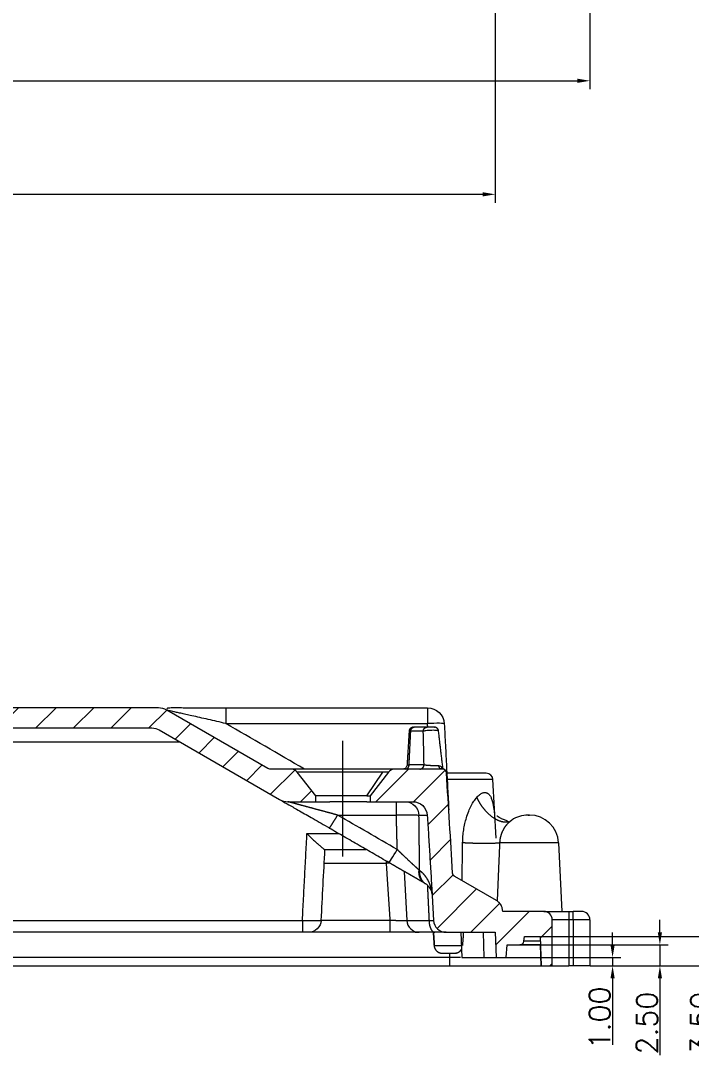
# Model space of a CAD drawing. Header units: millimetres. Extents: x 958 to 3026, y 447 to 1692.
# Drawn here: x 1485.4 to 1565.5, y 1121.4 to 1244.9 of the extents above; entities that cross this region are included whole.
import ezdxf
from ezdxf.lldxf.tags import DXFTag

# ---------------------------------------------------------------- set-up
doc = ezdxf.new("R2010")
doc.units = ezdxf.units.MM
for name, color, linetype, true_color in [('1', 7, 'Continuous', 0xffffff), ('2', 7, 'Continuous', 0xffffff), ('Top', 7, 'Continuous', 0xffffff)]:
    doc.layers.add(name, color=color, linetype=linetype, true_color=true_color)
doc.layers.add('尺寸线层2', color=3, linetype='Continuous')
doc.styles.get("Standard").update_dxf_attribs({"font": 'txt', "bigfont": 'gbcbig.shx'})
doc.styles.add('标准', font='txt.shx')
tags = doc.linetypes.add('PHANTOM', pattern=[50.5, 18, -6.5, 6.5, -6.5, 6.5, -6.5]).pattern_tags.tags
tags[14:15] = [DXFTag(74, 4), DXFTag(75, 0), DXFTag(340, '0'), DXFTag(46, 0.0), DXFTag(50, 0.0), DXFTag(44, 0.0), DXFTag(45, 0.0)]
tags[12:13] = [DXFTag(74, 4), DXFTag(75, 0), DXFTag(340, '0'), DXFTag(46, 0.0), DXFTag(50, 0.0), DXFTag(44, 0.0), DXFTag(45, 0.0)]
tags[10:11] = [DXFTag(74, 4), DXFTag(75, 0), DXFTag(340, '0'), DXFTag(46, 0.0), DXFTag(50, 0.0), DXFTag(44, 0.0), DXFTag(45, 0.0)]
tags[8:9] = [DXFTag(74, 4), DXFTag(75, 0), DXFTag(340, '0'), DXFTag(46, 0.0), DXFTag(50, 0.0), DXFTag(44, 0.0), DXFTag(45, 0.0)]
tags[6:7] = [DXFTag(74, 4), DXFTag(75, 0), DXFTag(340, '0'), DXFTag(46, 0.0), DXFTag(50, 0.0), DXFTag(44, 0.0), DXFTag(45, 0.0)]
tags[4:5] = [DXFTag(74, 4), DXFTag(75, 0), DXFTag(340, '0'), DXFTag(46, 0.0), DXFTag(50, 0.0), DXFTag(44, 0.0), DXFTag(45, 0.0)]
doc.dimstyles.new('小粟 Standard', dxfattribs={"dimtxt": 2.5, "dimasz": 1.5, "dimexe": 1, "dimexo": 0.05, "dimgap": 0.3, "dimtad": 1, "dimzin": 0, "dimdsep": 46, "dimtxsty": 'Standard', "dimcen": 0.09, "dimadec": 1, "dimazin": 0, "dimtfac": 1, "dimtmove": 0, "dimatfit": 3, "dimfxl": 1, "dimtolj": 1, "dimtzin": 0, "dimlwd": 13, "dimlwe": 13, "dimarcsym": 0})

# ---------------------------------------------------------------- blocks, each defined once
blk = doc.blocks.new('*D71')
at = {"layer": 'Defpoints', "color": 0}
for p in [(1386.93, 1304.14), (1553.43, 1295.67), (1553.43, 1237.75)]:
    blk.add_point(p, dxfattribs=at)
at = {"layer": '尺寸线层2', "color": 0, "lineweight": 13}
for p, q in [((1386.93, 1304.09), (1386.93, 1236.75)), ((1553.43, 1295.62), (1553.43, 1236.75)), ((1388.43, 1237.75), (1551.93, 1237.75))]:
    blk.add_line(p, q, dxfattribs=at)
at = {"layer": '尺寸线层2', "color": 0}
for points in [[(1388.43, 1238), (1388.43, 1237.5), (1386.93, 1237.75)], [(1551.93, 1238), (1551.93, 1237.5), (1553.43, 1237.75)]]:
    blk.add_solid(points, dxfattribs=at)
at = {"layer": '尺寸线层2', "color": 0, "insert": (1470.18, 1239.3), "char_height": 2.5, "attachment_point": 5, "style": '标准'}
blk.add_mtext('\\A1;166.50', dxfattribs=at)
blk = doc.blocks.new('*D72')
at = {"layer": 'Defpoints', "color": 0}
for p in [(1543.43, 1133.07), (1553.43, 1132.07), (1556.14, 1132.07)]:
    blk.add_point(p, dxfattribs=at)
at = {"layer": '尺寸线层2', "color": 0, "lineweight": 13}
for p, q in [((1556.14, 1134.57), (1556.14, 1136.07)), ((1543.48, 1133.07), (1557.14, 1133.07)), ((1556.14, 1133.07), (1556.14, 1132.07)), ((1553.48, 1132.07), (1557.14, 1132.07)), ((1556.14, 1130.57), (1556.14, 1122.64))]:
    blk.add_line(p, q, dxfattribs=at)
at = {"layer": '尺寸线层2', "color": 0}
for points in [[(1555.89, 1134.57), (1556.39, 1134.57), (1556.14, 1133.07)], [(1555.89, 1130.57), (1556.39, 1130.57), (1556.14, 1132.07)]]:
    blk.add_solid(points, dxfattribs=at)
at = {"layer": '尺寸线层2', "color": 0, "insert": (1554.59, 1125.85), "char_height": 2.5, "attachment_point": 5, "rotation": 90, "style": '标准'}
blk.add_mtext('\\A1;1.00', dxfattribs=at)
blk = doc.blocks.new('*D73')
at = {"layer": 'Defpoints', "color": 0}
for p in [(1545.05, 1134.57), (1553.43, 1132.07), (1561.79, 1132.07)]:
    blk.add_point(p, dxfattribs=at)
at = {"layer": '尺寸线层2', "color": 0, "lineweight": 13}
for p, q in [((1561.79, 1136.07), (1561.79, 1137.57)), ((1545.1, 1134.57), (1562.79, 1134.57)), ((1561.79, 1134.57), (1561.79, 1132.07)), ((1553.48, 1132.07), (1562.79, 1132.07)), ((1561.79, 1130.57), (1561.79, 1121.39))]:
    blk.add_line(p, q, dxfattribs=at)
at = {"layer": '尺寸线层2', "color": 0}
for points in [[(1561.54, 1136.07), (1562.04, 1136.07), (1561.79, 1134.57)], [(1561.54, 1130.57), (1562.04, 1130.57), (1561.79, 1132.07)]]:
    blk.add_solid(points, dxfattribs=at)
at = {"layer": '尺寸线层2', "color": 0, "insert": (1560.24, 1125.23), "char_height": 2.5, "attachment_point": 5, "rotation": 90, "style": '标准'}
blk.add_mtext('\\A1;2.50', dxfattribs=at)
blk = doc.blocks.new('*D74')
at = {"layer": 'Defpoints', "color": 0}
for p in [(1547.5, 1135.57), (1553.43, 1132.07), (1568.24, 1132.07)]:
    blk.add_point(p, dxfattribs=at)
at = {"layer": '尺寸线层2', "color": 0, "lineweight": 13}
for p, q in [((1568.24, 1137.07), (1568.24, 1138.57)), ((1547.55, 1135.57), (1569.24, 1135.57)), ((1568.24, 1135.57), (1568.24, 1132.07)), ((1553.48, 1132.07), (1569.24, 1132.07)), ((1568.24, 1130.57), (1568.24, 1121.39))]:
    blk.add_line(p, q, dxfattribs=at)
at = {"layer": '尺寸线层2', "color": 0}
for points in [[(1567.99, 1137.07), (1568.49, 1137.07), (1568.24, 1135.57)], [(1567.99, 1130.57), (1568.49, 1130.57), (1568.24, 1132.07)]]:
    blk.add_solid(points, dxfattribs=at)
at = {"layer": '尺寸线层2', "color": 0, "insert": (1566.69, 1125.23), "char_height": 2.5, "attachment_point": 5, "rotation": 90, "style": '标准'}
blk.add_mtext('\\A1;3.50', dxfattribs=at)
blk = doc.blocks.new('*D89')
at = {"layer": 'Defpoints', "color": 0}
for p in [(1542.12, 1289.12), (1377.35, 1286.29), (2714.27, 1257.88), (2553.92, 1243.63), (1542.12, 1224.19), (2714.27, 1211.35)]:
    blk.add_point(p, dxfattribs=at)
at = {"layer": '尺寸线层2', "color": 0, "lineweight": 13}
for p, q in [((1542.12, 1289.07), (1542.12, 1223.19)), ((1377.35, 1286.24), (1377.35, 1223.19)), ((2714.27, 1257.83), (2714.27, 1210.35)), ((2553.92, 1243.58), (2553.92, 1210.35)), ((1378.85, 1224.19), (1540.62, 1224.19)), ((2555.42, 1211.35), (2712.77, 1211.35))]:
    blk.add_line(p, q, dxfattribs=at)
at = {"layer": '尺寸线层2', "color": 0}
for points in [[(1378.85, 1224.44), (1378.85, 1223.94), (1377.35, 1224.19)], [(1540.62, 1224.44), (1540.62, 1223.94), (1542.12, 1224.19)], [(2555.42, 1211.6), (2555.42, 1211.1), (2553.92, 1211.35)], [(2712.77, 1211.6), (2712.77, 1211.1), (2714.27, 1211.35)]]:
    blk.add_solid(points, dxfattribs=at)
at = {"layer": '尺寸线层2', "color": 0, "insert": (1459.74, 1225.74), "char_height": 2.5, "attachment_point": 5}
blk.add_mtext('\\A1;164.8', dxfattribs=at)
at = {"layer": '尺寸线层2', "color": 0, "insert": (2634.1, 1212.9), "char_height": 2.5, "attachment_point": 5, "style": '标准'}
blk.add_mtext('\\A1;160.35%%P0.2', dxfattribs=at)

msp = doc.modelspace()

# ---------------------------------------------------------------- hatches: boundary and pattern name
at = {"layer": 'Top', "linetype": 'Continuous', "lineweight": 13}
h = msp.add_hatch(dxfattribs=at)
h.set_pattern_fill('ANSI31', color=4, style=0)
h.set_pattern_definition([(45, (993.3848, 765.3807), (-2.245064, 2.245064), [])])
edge = h.paths.add_edge_path()
edge.add_line((1535.801, 1155.571), (1530.164, 1155.571))
edge.add_arc((1530.164, 1154.571), 1, 90, 142.00127)
edge.add_line((1529.376, 1155.186), (1527.176, 1152.371))
edge.add_line((1527.176, 1152.371), (1527.176, 1151.671))
edge.add_line((1527.176, 1151.671), (1532.26, 1151.671))
edge.add_ellipse((1532.26, 1149.921), major_axis=(0, 1.75), ratio=1, start_angle=273.49999, end_angle=359.99974, ccw=False)
edge.add_spline(control_points=[(1534.007, 1150.027), (1534.573, 1140.775)], knot_values=[0, 0, 1, 1], degree=1, periodic=0)
edge.add_spline(control_points=[(1534.573, 1140.775), (1534.574, 1140.746), (1534.577, 1140.716), (1534.58, 1140.687), (1534.583, 1140.658), (1534.587, 1140.629)], knot_values=[0, 0, 0, 0, 0, 0, 1, 1, 1, 1, 1, 1], degree=5, periodic=0)
edge.add_ellipse((1532.853, 1140.393), major_axis=(0, 1.75), ratio=1, start_angle=273, end_angle=277.72168, ccw=False)
edge.add_line((1534.6, 1140.485), (1534.757, 1137.492))
edge.add_arc((1536.255, 1137.571), 1.5, 183, 270)
edge.add_line((1536.255, 1136.071), (1542.122, 1136.071))
edge.add_line((1542.122, 1136.071), (1542.226, 1133.071))
edge.add_line((1542.226, 1133.071), (1543.426, 1133.071))
edge.add_line((1543.426, 1133.071), (1543.558, 1134.571))
edge.add_line((1543.558, 1134.571), (1545.051, 1134.571))
edge.add_arc((1545.051, 1135.071), 0.5, 270, 352)
edge.add_line((1545.546, 1135.001), (1545.626, 1135.571))
edge.add_line((1545.626, 1135.571), (1547.504, 1135.571))
edge.add_line((1547.504, 1135.571), (1547.626, 1132.071))
edge.add_line((1547.626, 1132.071), (1548.926, 1132.071))
edge.add_line((1548.926, 1132.071), (1548.926, 1137.571))
edge.add_arc((1547.926, 1137.571), 1, 0, 90)
edge.add_line((1547.926, 1138.571), (1543.026, 1138.571))
edge.add_spline(control_points=[(1543.026, 1138.571), (1543.011, 1138.659), (1542.995, 1138.747), (1542.98, 1138.835)], knot_values=[0, 0, 0, 0, 1, 1, 1, 1], degree=3, periodic=0)
edge.add_spline(control_points=[(1542.98, 1138.835), (1542.958, 1138.959), (1542.92, 1139.082), (1542.798, 1139.349), (1542.701, 1139.492), (1542.488, 1139.715), (1542.374, 1139.804), (1542.253, 1139.874)], knot_values=[0, 0, 0, 0, 0.2888248, 0.2888248, 0.6763363, 0.6763363, 1, 1, 1, 1], degree=3, periodic=0)
edge.add_line((1542.253, 1139.874), (1537.279, 1142.745))
edge.add_spline(control_points=[(1537.279, 1142.745), (1537.194, 1142.795), (1537.121, 1142.865), (1537.067, 1142.952), (1537.036, 1143.049), (1537.03, 1143.148)], knot_values=[0, 0, 0, 0, 0, 0, 1, 1, 1, 1, 1, 1], degree=5, periodic=0)
edge.add_spline(control_points=[(1537.03, 1143.148), (1536.787, 1147.132), (1536.543, 1151.117), (1536.299, 1155.101)], knot_values=[0, 0, 0, 0, 1, 1, 1, 1], degree=3, periodic=0)
edge.add_arc((1535.8, 1155.071), 0.5, 3.5, 89.99948)
edge = h.paths.add_edge_path()
edge.add_arc((1517.356, 1153.671), 2, 240, 270)
edge.add_line((1517.356, 1151.671), (1520.676, 1151.671))
edge.add_line((1520.676, 1151.671), (1520.676, 1152.371))
edge.add_line((1520.676, 1152.371), (1518.477, 1155.186))
edge.add_arc((1517.689, 1154.571), 1, 37.99873, 90)
edge.add_line((1517.672, 1155.571), (1515.199, 1155.571))
edge.add_ellipse((1515.199, 1156.071), major_axis=(0, 0.5), ratio=1, start_angle=149.99987, end_angle=179.99989, ccw=False)
edge.add_line((1514.949, 1155.638), (1502.885, 1162.603))
edge.add_arc((1501.885, 1160.871), 2, 60, 90)
edge.add_line((1501.885, 1162.871), (1386.926, 1162.871))
edge.add_line((1386.926, 1162.871), (1386.926, 1160.371))
edge.add_line((1386.926, 1160.371), (1389.626, 1160.371))
edge.add_line((1389.626, 1160.371), (1389.889, 1157.871))
edge.add_line((1389.889, 1157.871), (1392.259, 1157.871))
edge.add_line((1392.259, 1157.871), (1392.309, 1159.797))
edge.add_ellipse((1393.309, 1159.771), major_axis=(0, 1), ratio=1, start_angle=360, end_angle=448.5, ccw=False)
edge.add_line((1393.309, 1160.771), (1394.161, 1160.771))
edge.add_ellipse((1394.161, 1159.771), major_axis=(0, 1), ratio=1, start_angle=271.5, end_angle=360, ccw=False)
edge.add_line((1395.16, 1159.797), (1395.211, 1157.871))
edge.add_line((1395.211, 1157.871), (1398.085, 1157.871))
edge.add_line((1398.085, 1157.871), (1398.13, 1158.806))
edge.add_ellipse((1399.878, 1158.721), major_axis=(0, 1.75), ratio=1, start_angle=360, end_angle=447.2, ccw=False)
edge.add_line((1399.878, 1160.471), (1501.109, 1160.471))
edge.add_ellipse((1501.109, 1158.721), major_axis=(0, 1.75), ratio=1, start_angle=330, end_angle=360, ccw=False)
edge.add_line((1501.984, 1160.236), (1516.356, 1151.939))

# ---------------------------------------------------------------- linework, layer by layer
at = {"layer": '1', "color": 7, "linetype": 'Continuous', "lineweight": 20}
for p, q in [((1501.885, 1162.871), (1386.926, 1162.871)), ((1514.949, 1155.638), (1502.885, 1162.603)), ((1399.878, 1160.471), (1501.109, 1160.471)), ((1501.984, 1160.236), (1516.356, 1151.939)), ((1517.672, 1155.571), (1515.199, 1155.571)), ((1520.676, 1152.371), (1518.477, 1155.186)), ((1529.376, 1155.186), (1527.176, 1152.371)), ((1535.801, 1155.571), (1530.164, 1155.571)), ((1517.356, 1151.671), (1520.676, 1151.671)), ((1520.676, 1151.671), (1520.676, 1152.371)), ((1527.176, 1152.371), (1527.176, 1151.671)), ((1527.176, 1151.671), (1532.26, 1151.671)), ((1542.253, 1139.874), (1537.279, 1142.745)), ((1534.6, 1140.485), (1534.757, 1137.492)), ((1547.926, 1138.571), (1543.026, 1138.571)), ((1548.926, 1132.071), (1548.926, 1137.571)), ((1536.255, 1136.071), (1542.122, 1136.071)), ((1542.122, 1136.071), (1542.226, 1133.071)), ((1545.546, 1135.001), (1545.626, 1135.571)), ((1545.626, 1135.571), (1547.504, 1135.571)), ((1547.504, 1135.571), (1547.626, 1132.071)), ((1543.426, 1133.071), (1543.558, 1134.571)), ((1543.558, 1134.571), (1545.051, 1134.571)), ((1542.226, 1133.071), (1543.426, 1133.071)), ((1547.626, 1132.071), (1548.926, 1132.071))]:
    msp.add_line(p, q, dxfattribs=at)
for centre, radius, start, end in [((1501.885, 1160.871), 2, 60, 90), ((1517.689, 1154.571), 1, 37.99873, 90), ((1530.164, 1154.571), 1, 90, 142.00127), ((1535.8, 1155.071), 0.5, 3.5, 89.99948), ((1517.356, 1153.671), 2, 240, 270), ((1547.926, 1137.571), 1, 0, 90), ((1536.255, 1137.571), 1.5, 183, 270), ((1545.051, 1135.071), 0.5, 270, 352)]:
    msp.add_arc(centre, radius, start, end, dxfattribs=at)
at = {"layer": '1', "color": 7, "linetype": 'Continuous', "lineweight": 20, "extrusion": (0, 0, -1)}
for centre, radius, start, end in [((-1501.109, 1158.721), 1.75, 90, 120), ((-1515.199, 1156.071), 0.5, 270.00011, 300.00013), ((-1532.26, 1149.921), 1.75, 90.00026, 176.50001), ((-1532.853, 1140.393), 1.75, 172.27832, 177)]:
    msp.add_arc(centre, radius, start, end, dxfattribs=at)
at = {"layer": '1', "color": 5, "linetype": 'PHANTOM', "lineweight": 13, "ltscale": 0.12}
msp.add_open_spline([(1523.926, 1145.121), (1523.926, 1153.92), (1523.926, 1158.92)], degree=1, knots=[0, 0, 0.6376726, 1, 1], dxfattribs=at)
at = {"layer": '1', "color": 7, "linetype": 'Continuous', "lineweight": 20}
for points, degree in [([(1537.03, 1143.148), (1536.787, 1147.132), (1536.543, 1151.117), (1536.299, 1155.101)], 3), ([(1534.007, 1150.027), (1534.573, 1140.775)], 1), ([(1537.279, 1142.745), (1537.194, 1142.795), (1537.121, 1142.865), (1537.067, 1142.952), (1537.036, 1143.049), (1537.03, 1143.148)], 5), ([(1534.573, 1140.775), (1534.574, 1140.746), (1534.577, 1140.716), (1534.58, 1140.687), (1534.583, 1140.658), (1534.587, 1140.629)], 5), ([(1543.026, 1138.571), (1543.011, 1138.659), (1542.995, 1138.747), (1542.98, 1138.835)], 3)]:
    msp.add_open_spline(points, degree=degree, dxfattribs=at)
msp.add_open_spline([(1542.98, 1138.835), (1542.958, 1138.959), (1542.92, 1139.082), (1542.798, 1139.349), (1542.701, 1139.492), (1542.488, 1139.715), (1542.374, 1139.804), (1542.253, 1139.874)], degree=3, knots=[0, 0, 0, 0, 0.2888248, 0.2888248, 0.6763363, 0.6763363, 1, 1, 1, 1], dxfattribs=at)
at = {"layer": '2', "color": 7, "linetype": 'Continuous', "lineweight": 20}
for p, q in [((1501.885, 1162.871), (1386.926, 1162.871)), ((1514.949, 1155.638), (1502.885, 1162.603)), ((1509.936, 1162.871), (1534.033, 1162.871)), ((1399.878, 1160.471), (1501.109, 1160.471)), ((1501.984, 1160.236), (1516.356, 1151.939)), ((1517.672, 1155.571), (1515.199, 1155.571)), ((1517.689, 1155.571), (1517.672, 1155.571)), ((1520.676, 1152.371), (1518.477, 1155.186)), ((1529.376, 1155.186), (1527.176, 1152.371)), ((1530.164, 1155.571), (1529.401, 1155.571)), ((1535.801, 1155.571), (1530.164, 1155.571)), ((1535.8, 1155.571), (1535.801, 1155.571)), ((1541.053, 1155.071), (1536.337, 1155.071)), ((1542.217, 1147.33), (1541.851, 1154.312)), ((1517.356, 1151.671), (1520.676, 1151.671)), ((1520.676, 1151.671), (1520.676, 1152.371)), ((1526.779, 1152.371), (1520.676, 1152.371)), ((1520.676, 1151.671), (1522.371, 1151.671)), ((1526.779, 1152.371), (1527.176, 1152.371)), ((1526.779, 1151.671), (1527.176, 1151.671)), ((1527.176, 1152.371), (1527.176, 1151.671)), ((1527.176, 1151.671), (1532.26, 1151.671)), ((1532.26, 1151.671), (1532.26, 1151.671)), ((1546.202, 1150.071), (1546.05, 1150.071)), ((1550.126, 1138.571), (1549.698, 1146.754)), ((1521.751, 1145.971), (1526.693, 1145.971)), ((1531.245, 1143.342), (1531.552, 1137.492)), ((1542.253, 1139.874), (1537.279, 1142.745)), ((1534.573, 1140.775), (1534.573, 1140.775)), ((1534.587, 1140.629), (1534.587, 1140.629)), ((1534.6, 1140.485), (1534.757, 1137.492)), ((1542.253, 1139.874), (1542.253, 1139.874)), ((1542.98, 1138.835), (1542.98, 1138.835)), ((1547.926, 1138.571), (1543.026, 1138.571)), ((1547.926, 1138.571), (1550.926, 1138.571)), ((1550.926, 1138.571), (1551.426, 1138.571)), ((1552.426, 1138.571), (1551.426, 1138.571)), ((1548.926, 1132.071), (1548.926, 1137.571)), ((1553.426, 1137.571), (1553.426, 1132.071)), ((1519.086, 1136.071), (1429.63, 1136.071)), ((1519.835, 1136.071), (1519.086, 1136.071)), ((1529.539, 1136.071), (1519.834, 1136.071)), ((1536.255, 1136.071), (1542.122, 1136.071)), ((1538.022, 1136.071), (1538.126, 1133.071)), ((1542.122, 1136.071), (1542.226, 1133.071)), ((1545.546, 1135.001), (1545.626, 1135.571)), ((1545.626, 1135.571), (1547.504, 1135.571)), ((1547.504, 1135.571), (1547.626, 1132.071)), ((1543.426, 1133.071), (1543.558, 1134.571)), ((1543.558, 1134.571), (1545.051, 1134.571)), ((1547.472, 1134.571), (1547.559, 1132.069)), ((1536.676, 1133.071), (1480.499, 1133.071)), ((1542.226, 1133.071), (1543.426, 1133.071)), ((1460.426, 1132.071), (1536.676, 1132.071)), ((1547.626, 1132.071), (1548.926, 1132.071)), ((1548.926, 1132.071), (1550.926, 1132.071)), ((1551.426, 1132.071), (1550.926, 1132.071)), ((1553.426, 1132.071), (1551.426, 1132.071))]:
    msp.add_line(p, q, dxfattribs=at)
at = {"layer": '2', "color": 155, "linetype": 'Continuous', "lineweight": 13}
for p, q in [((1534.033, 1162.871), (1534.033, 1160.993)), ((1509.936, 1160.993), (1534.033, 1160.993)), ((1417.689, 1158.806), (1504.459, 1158.806)), ((1528.709, 1155.186), (1518.477, 1155.186)), ((1526.779, 1152.371), (1528.709, 1155.186)), ((1529.376, 1155.186), (1528.709, 1155.186)), ((1541.851, 1154.312), (1536.375, 1154.312)), ((1523.285, 1150.073), (1530.313, 1150.073)), ((1519.629, 1147.873), (1523.398, 1147.873)), ((1549.698, 1146.754), (1542.681, 1146.754)), ((1521.69, 1144.312), (1529.09, 1144.312)), ((1550.926, 1138.571), (1550.926, 1137.571)), ((1551.426, 1137.571), (1551.426, 1138.571)), ((1429.63, 1137.497), (1519.086, 1137.497)), ((1529.539, 1137.492), (1521.332, 1137.492)), ((1531.552, 1137.492), (1534.212, 1137.492)), ((1550.926, 1137.571), (1548.926, 1137.571)), ((1550.926, 1137.571), (1550.926, 1132.071)), ((1551.426, 1137.571), (1550.926, 1137.571)), ((1551.426, 1137.571), (1551.426, 1132.071)), ((1553.426, 1137.571), (1551.426, 1137.571)), ((1540.68, 1136.071), (1540.75, 1133.071)), ((1547.524, 1135.001), (1545.546, 1135.001)), ((1536.676, 1133.571), (1536.676, 1133.071)), ((1536.676, 1133.071), (1536.676, 1132.071))]:
    msp.add_line(p, q, dxfattribs=at)
at = {"layer": '2', "color": 7, "linetype": 'Continuous', "lineweight": 20}
for centre, radius, start, end in [((1501.885, 1160.871), 2, 60, 90), ((1517.689, 1154.571), 1, 37.99873, 90), ((1530.164, 1154.571), 1, 90, 142.00127), ((1535.8, 1155.071), 0.5, 3.5, 89.99948), ((1541.053, 1154.271), 0.8, 3, 90), ((1517.356, 1153.671), 2, 240, 270), ((1546.05, 1146.571), 3.5, 90, 124.02832), ((1546.202, 1146.571), 3.5, 3, 90), ((1547.926, 1137.571), 1, 0, 90), ((1552.426, 1137.571), 1, 0, 90), ((1533.05, 1137.571), 1.5, 183, 270), ((1536.255, 1137.571), 1.5, 183, 270), ((1545.051, 1135.071), 0.5, 270, 352)]:
    msp.add_arc(centre, radius, start, end, dxfattribs=at)
at = {"layer": '2', "color": 7, "linetype": 'Continuous', "lineweight": 20, "extrusion": (0, 0, -1)}
for centre, radius, start, end in [((-1534.033, 1160.871), 2, 90, 177), ((-1501.109, 1158.721), 1.75, 90, 120), ((-1515.199, 1156.071), 0.5, 270.00011, 300.00013), ((-1532.26, 1149.921), 1.75, 90.00026, 176.50001), ((-1532.853, 1140.393), 1.75, 172.27832, 177)]:
    msp.add_arc(centre, radius, start, end, dxfattribs=at)
at = {"layer": '2', "color": 155, "linetype": 'Continuous', "lineweight": 13}
msp.add_ellipse((1519.084, 1137.571), major_axis=(2.249, -0.078), ratio=0.0325121, start_param=4.714377, end_param=6.2826167, dxfattribs=at)
at = {"layer": '2', "color": 7, "linetype": 'Continuous', "lineweight": 20}
for points, degree, knots in [([(1503.596, 1162.861), (1503.453, 1162.862), (1503.198, 1162.857), (1502.963, 1162.828), (1502.894, 1162.781), (1502.884, 1162.75)], 3, [0, 0, 0, 0, 0.3230028, 0.6745081, 1, 1, 1, 1]), ([(1509.936, 1160.993), (1509.579, 1161.082), (1508.877, 1161.258), (1507.837, 1161.493), (1506.834, 1161.712), (1505.946, 1161.911), (1505.188, 1162.083), (1504.575, 1162.216), (1504.056, 1162.33), (1503.632, 1162.424), (1503.301, 1162.501), (1503.066, 1162.557), (1502.941, 1162.589), (1502.912, 1162.596), (1502.907, 1162.597)], 3, [0, 0, 0, 0, 0.1427274, 0.2807923, 0.4141828, 0.542839, 0.6383339, 0.7227561, 0.7962634, 0.859115, 0.9117599, 0.9550102, 0.9903875, 1, 1, 1, 1]), ([(1509.936, 1162.835), (1509.386, 1162.838), (1508.4, 1162.842), (1507.088, 1162.848), (1506.073, 1162.852), (1505.215, 1162.856), (1504.42, 1162.856), (1503.825, 1162.866), (1503.597, 1162.861), (1503.596, 1162.861)], 3, [0, 0, 0, 0, 0.2503118, 0.4509198, 0.6018104, 0.7238984, 0.8560394, 0.9996818, 1, 1, 1, 1]), ([(1532.338, 1160.571), (1532.272, 1160.57), (1532.15, 1160.547), (1531.985, 1160.444), (1531.871, 1160.287), (1531.84, 1160.167), (1531.835, 1160.101)], 3, [0, 0, 0, 0, 0.2482937, 0.4977801, 0.7484366, 1, 1, 1, 1]), ([(1533.999, 1160.571), (1533.88, 1160.571), (1533.747, 1160.571), (1533.601, 1160.571), (1533.302, 1160.571), (1532.959, 1160.571), (1532.79, 1160.571), (1532.61, 1160.571), (1532.423, 1160.571)], 5, [0, 0, 0, 0, 0, 0, 0.5355478, 0.5355478, 0.5355478, 1, 1, 1, 1, 1, 1]), ([(1534.82, 1160.571), (1534.842, 1160.571), (1534.853, 1160.571), (1534.851, 1160.571), (1534.814, 1160.571), (1534.703, 1160.571), (1534.612, 1160.571), (1534.401, 1160.571), (1534.192, 1160.571), (1534.101, 1160.571), (1534.035, 1160.571), (1533.999, 1160.571)], 5, [0, 0, 0, 0, 0, 0, 0.2449674, 0.2449674, 0.2449674, 0.6075785, 0.6075785, 0.6075785, 1, 1, 1, 1, 1, 1]), ([(1535.342, 1160.134), (1535.335, 1160.184), (1535.316, 1160.254), (1535.267, 1160.343), (1535.223, 1160.401), (1535.18, 1160.443), (1535.139, 1160.475), (1535.108, 1160.497), (1535.048, 1160.531), (1534.954, 1160.558), (1534.794, 1160.567), (1534.598, 1160.57), (1534.485, 1160.571), (1534.429, 1160.571), (1534.424, 1160.571)], 3, [0, 0, 0, 0, 0.1124997, 0.168371, 0.2265006, 0.2852406, 0.313138, 0.3419448, 0.3754744, 0.5132339, 0.7478057, 0.8708463, 0.9900706, 1, 1, 1, 1]), ([(1529.401, 1155.571), (1528.618, 1155.571), (1527.25, 1155.571), (1524.116, 1155.571), (1522.369, 1155.571), (1519.503, 1155.571), (1518.401, 1155.571), (1517.776, 1155.571), (1517.694, 1155.571), (1517.694, 1155.571)], 3, [0, 0, 0, 0, 0.2976469, 0.2976469, 0.5952938, 0.5952938, 0.8929407, 0.8929407, 1, 1, 1, 1]), ([(1531.583, 1156.039), (1531.578, 1155.974), (1531.548, 1155.854), (1531.436, 1155.697), (1531.276, 1155.594), (1531.157, 1155.571), (1531.093, 1155.571)], 3, [0, 0, 0, 0, 0.2484066, 0.4976192, 0.7480307, 1, 1, 1, 1]), ([(1535.757, 1155.773), (1535.799, 1155.733), (1535.855, 1155.678), (1535.875, 1155.644), (1535.878, 1155.632), (1535.878, 1155.628)], 3, [0, 0, 0, 0, 0.6438817, 0.8744636, 1, 1, 1, 1]), ([(1516.654, 1151.767), (1516.9, 1151.625), (1517.505, 1151.276), (1518.805, 1150.534), (1520.443, 1149.604), (1521.652, 1148.916), (1522.317, 1148.537)], 3, [0, 0, 0, 0, 0.1820582, 0.4077258, 0.6797827, 1, 1, 1, 1]), ([(1523.285, 1150.073), (1522.572, 1150.265), (1521.86, 1150.457), (1521.154, 1150.647), (1520.228, 1150.897), (1519.341, 1151.136), (1519.129, 1151.193), (1518.764, 1151.291), (1518.416, 1151.385), (1518.272, 1151.424), (1517.91, 1151.521), (1517.606, 1151.603), (1517.444, 1151.647), (1517.356, 1151.671), (1517.356, 1151.671)], 5, [0, 0, 0, 0, 0, 0, 0.5136279, 0.5136279, 0.5136279, 0.6790975, 0.6790975, 0.6790975, 0.8028828, 0.8028828, 0.8028828, 1, 1, 1, 1, 1, 1]), ([(1526.779, 1151.671), (1526.698, 1151.671), (1526.517, 1151.671), (1526.214, 1151.671), (1525.814, 1151.671), (1525.507, 1151.671), (1525.119, 1151.671), (1524.601, 1151.671), (1524.186, 1151.671), (1523.703, 1151.671), (1523.101, 1151.671), (1522.587, 1151.671), (1522.371, 1151.671)], 2, [0, 0, 0, 0.0625357, 0.1250715, 0.250143, 0.3318223, 0.3930818, 0.5002859, 0.5936338, 0.6636446, 0.7861636, 0.9086826, 1, 1, 1]), ([(1543.644, 1149.286), (1543.586, 1149.334), (1543.397, 1149.446), (1542.963, 1149.585), (1542.589, 1149.785), (1542.403, 1149.927), (1542.338, 1149.961), (1542.319, 1149.956), (1542.313, 1149.951)], 3, [0, 0, 0, 0, 0.3629939, 0.6066248, 0.7530766, 0.8800075, 0.9529782, 1, 1, 1, 1]), ([(1519.629, 1147.873), (1519.736, 1147.766), (1519.952, 1147.55), (1520.216, 1147.28), (1520.43, 1147.069), (1520.592, 1146.914), (1520.728, 1146.791), (1520.837, 1146.697), (1521.006, 1146.557), (1521.19, 1146.401), (1521.367, 1146.245), (1521.48, 1146.148), (1521.575, 1146.069), (1521.652, 1146.013), (1521.713, 1145.977), (1521.738, 1145.973), (1521.751, 1145.971)], 3, [0, 0, 0, 0, 0.1198398, 0.2434317, 0.3064571, 0.3701374, 0.434347, 0.4666127, 0.4989592, 0.6336553, 0.6986415, 0.7620687, 0.823943, 0.8842427, 0.9429355, 1, 1, 1, 1]), ([(1533.728, 1141.909), (1533.636, 1141.962), (1533.437, 1142.077), (1533.113, 1142.264), (1532.582, 1142.57), (1532.013, 1142.899), (1531.744, 1143.054), (1531.432, 1143.235), (1530.864, 1143.562), (1530.323, 1143.875), (1529.851, 1144.147), (1529.545, 1144.324), (1529.413, 1144.4)], 2, [0, 0, 0, 0.0625, 0.125, 0.25, 0.3928571, 0.5, 0.5, 0.6428571, 0.75, 0.875, 0.9464286, 1, 1, 1]), ([(1534.587, 1140.629), (1534.587, 1140.629), (1534.587, 1140.629), (1534.585, 1140.639), (1534.581, 1140.672), (1534.572, 1140.724), (1534.549, 1140.831), (1534.509, 1140.969), (1534.442, 1141.131), (1534.36, 1141.29), (1534.245, 1141.462), (1534.097, 1141.63), (1533.942, 1141.77), (1533.826, 1141.846), (1533.772, 1141.882)], 3, [0, 0, 0, 0, 0.0000037, 0.0245092, 0.0598934, 0.1062636, 0.1636751, 0.3117598, 0.4024895, 0.5043546, 0.6483084, 0.7789254, 0.8961616, 1, 1, 1, 1]), ([(1534.573, 1140.775), (1534.573, 1140.775), (1534.572, 1140.776), (1534.572, 1140.776), (1534.571, 1140.786), (1534.566, 1140.83), (1534.558, 1140.882), (1534.549, 1140.941), (1534.538, 1141.002)], 5, [0, 0, 0, 0, 0, 0, 0.0949068, 0.0949068, 0.0949068, 1, 1, 1, 1, 1, 1]), ([(1542.98, 1138.835), (1542.958, 1138.959), (1542.92, 1139.082), (1542.798, 1139.349), (1542.701, 1139.492), (1542.488, 1139.715), (1542.374, 1139.804), (1542.253, 1139.874)], 3, [0, 0, 0, 0, 0.2888248, 0.2888248, 0.6763363, 0.6763363, 1, 1, 1, 1]), ([(1532.57, 1136.079), (1532.617, 1136.08), (1532.73, 1136.085), (1532.773, 1136.097), (1532.778, 1136.111), (1532.778, 1136.112)], 3, [0, 0, 0, 0, 0.3285171, 0.9460287, 1, 1, 1, 1]), ([(1533.152, 1136.071), (1533.1, 1136.071), (1533.037, 1136.071), (1532.962, 1136.071), (1532.848, 1136.071), (1532.716, 1136.071), (1532.683, 1136.071), (1532.649, 1136.071), (1532.615, 1136.071)], 5, [0, 0, 0, 0, 0, 0, 0.7618886, 0.7618886, 0.7618886, 1, 1, 1, 1, 1, 1]), ([(1534.893, 1136.071), (1534.76, 1136.071), (1534.513, 1136.071), (1534.169, 1136.071), (1533.755, 1136.071), (1533.45, 1136.071), (1533.206, 1136.071), (1533.075, 1136.071), (1533.044, 1136.071), (1533.045, 1136.071)], 2, [0, 0, 0, 0.0771238, 0.1542476, 0.3084952, 0.4847782, 0.6169905, 0.7932734, 0.9254857, 1, 1, 1]), ([(1547.452, 1134.571), (1547.352, 1134.571), (1547.043, 1134.571), (1546.698, 1134.571), (1546.312, 1134.571), (1545.971, 1134.571), (1545.708, 1134.571), (1545.422, 1134.571), (1545.181, 1134.571), (1545.084, 1134.571), (1545.051, 1134.571), (1545.051, 1134.571)], 2, [0, 0, 0, 0.0478457, 0.1514816, 0.2292084, 0.3652305, 0.4377756, 0.5465932, 0.6826152, 0.8413076, 0.9206538, 1, 1, 1]), ([(1535.809, 1133.571), (1535.809, 1133.571), (1535.81, 1133.571), (1535.819, 1133.571), (1535.915, 1133.571), (1536.137, 1133.571), (1536.288, 1133.571), (1536.584, 1133.571), (1536.863, 1133.571), (1536.981, 1133.571), (1537.163, 1133.571), (1537.239, 1133.571), (1537.244, 1133.571), (1537.244, 1133.571), (1537.244, 1133.571)], 5, [0, 0, 0, 0, 0, 0, 0.2345271, 0.2345271, 0.2345271, 0.5228105, 0.5228105, 0.5228105, 0.7659376, 0.7659376, 0.7659376, 1, 1, 1, 1, 1, 1]), ([(1537.974, 1133.071), (1537.879, 1133.071), (1537.518, 1133.071), (1536.964, 1133.071), (1536.676, 1133.071)], 2, [0, 0, 0, 0.1521829, 0.5760914, 1, 1, 1]), ([(1537.419, 1133.602), (1537.436, 1133.603), (1537.47, 1133.605), (1537.51, 1133.608), (1537.526, 1133.611), (1537.532, 1133.613)], 3, [0, 0, 0, 0, 0.3122599, 0.6701662, 1, 1, 1, 1]), ([(1536.676, 1132.071), (1539.704, 1132.071), (1542.708, 1132.071), (1546.587, 1132.071), (1547.624, 1132.071), (1547.625, 1132.071)], 3, [0, 0, 0, 0, 0.5269529, 0.5269529, 1, 1, 1, 1])]:
    msp.add_open_spline(points, degree=degree, knots=knots, dxfattribs=at)
for points, degree in [([(1509.936, 1162.871), (1509.936, 1162.871), (1509.936, 1162.858), (1509.936, 1162.835)], 3), ([(1531.838, 1160.147), (1531.583, 1156.04)], 1), ([(1532.335, 1160.571), (1532.333, 1160.571), (1532.335, 1160.571), (1532.338, 1160.571), (1532.345, 1160.571), (1532.353, 1160.571)], 5), ([(1535.875, 1155.639), (1535.335, 1160.192)], 1), ([(1536.03, 1160.975), (1536.569, 1150.685)], 1), ([(1535.818, 1155.548), (1535.792, 1155.585), (1535.772, 1155.627), (1535.76, 1155.673), (1535.755, 1155.722), (1535.757, 1155.773)], 5), ([(1535.896, 1155.556), (1535.878, 1155.628)], 1), ([(1537.03, 1143.148), (1536.787, 1147.132), (1536.543, 1151.117), (1536.299, 1155.101)], 3), ([(1534.007, 1150.027), (1534.573, 1140.775)], 1), ([(1543.759, 1149.227), (1543.644, 1149.286)], 1), ([(1543.74, 1149.184), (1543.805, 1149.248), (1543.873, 1149.308), (1543.944, 1149.366), (1544.017, 1149.42), (1544.092, 1149.471)], 5), ([(1546.05, 1150.071), (1546.05, 1150.071), (1546.202, 1150.071), (1546.202, 1150.071)], 3), ([(1522.285, 1148.515), (1522.288, 1148.514), (1522.293, 1148.515), (1522.299, 1148.52), (1522.307, 1148.527), (1522.317, 1148.538)], 5), ([(1529.413, 1144.4), (1522.285, 1148.515)], 1), ([(1521.333, 1137.492), (1521.481, 1140.318), (1521.629, 1143.144), (1521.777, 1145.971)], 3), ([(1537.279, 1142.745), (1537.194, 1142.795), (1537.121, 1142.865), (1537.067, 1142.952), (1537.036, 1143.049), (1537.03, 1143.148)], 5), ([(1533.728, 1141.909), (1533.737, 1141.904), (1533.746, 1141.898), (1533.755, 1141.893), (1533.764, 1141.888), (1533.772, 1141.882)], 5), ([(1534.573, 1140.775), (1534.574, 1140.746), (1534.577, 1140.716), (1534.58, 1140.687), (1534.583, 1140.658), (1534.587, 1140.629)], 5), ([(1542.394, 1139.778), (1542.393, 1139.782), (1542.372, 1139.797)], 2), ([(1543.026, 1138.571), (1543.011, 1138.659), (1542.995, 1138.747), (1542.98, 1138.835)], 3), ([(1521.333, 1137.492), (1521.293, 1136.734), (1520.594, 1136.071), (1519.835, 1136.071)], 3), ([(1532.615, 1136.071), (1531.499, 1136.071), (1529.539, 1136.071)], 2), ([(1534.702, 1136.071), (1534.811, 1134.501)], 1), ([(1534.743, 1136.071), (1534.848, 1134.501)], 1), ([(1536.255, 1136.071), (1536.255, 1136.071), (1534.893, 1136.071)], 2), ([(1538.241, 1134.501), (1538.351, 1136.071)], 1), ([(1534.811, 1134.501), (1534.837, 1134.128), (1535.054, 1133.761), (1535.435, 1133.57), (1535.809, 1133.571)], 4), ([(1537.532, 1133.613), (1537.7, 1133.664), (1537.855, 1133.753), (1537.985, 1133.877), (1538.081, 1134.023)], 4), ([(1538.063, 1133.997), (1538.082, 1134.024), (1538.099, 1134.053)], 2), ([(1538.126, 1133.071), (1538.127, 1133.071), (1539.104, 1133.071), (1540.75, 1133.071)], 3), ([(1540.75, 1133.071), (1541.676, 1133.071), (1542.226, 1133.071), (1542.226, 1133.071)], 3)]:
    msp.add_open_spline(points, degree=degree, dxfattribs=at)
at = {"layer": '2', "color": 155, "linetype": 'Continuous', "lineweight": 13}
for points, degree, knots in [([(1509.936, 1162.835), (1509.936, 1162.763), (1509.936, 1162.587), (1509.936, 1161.983), (1509.936, 1161.495), (1509.936, 1160.993)], 3, [0, 0, 0, 0, 0.4291368, 0.4291368, 1, 1, 1, 1]), ([(1532.027, 1160.088), (1531.954, 1160.092), (1531.843, 1160.097), (1531.83, 1160.101), (1531.836, 1160.103)], 3, [0, 0, 0, 0, 0.6589575, 1, 1, 1, 1]), ([(1533.529, 1160.088), (1533.476, 1160.088), (1533.421, 1160.088), (1533.363, 1160.088), (1533.203, 1160.088), (1533.025, 1160.088), (1532.908, 1160.088), (1532.676, 1160.088), (1532.42, 1160.088), (1532.292, 1160.088), (1532.161, 1160.088), (1532.027, 1160.088)], 5, [0, 0, 0, 0, 0, 0, 0.2477047, 0.2477047, 0.2477047, 0.6482297, 0.6482297, 0.6482297, 1, 1, 1, 1, 1, 1]), ([(1535.29, 1160.101), (1535.316, 1160.113), (1535.37, 1160.138), (1535.244, 1160.178), (1534.753, 1160.201), (1534.088, 1160.17), (1533.69, 1160.126), (1533.582, 1160.101), (1533.529, 1160.088)], 3, [0, 0, 0, 0, 0.1248009, 0.2506753, 0.5009773, 0.7505534, 0.875761, 1, 1, 1, 1]), ([(1536.03, 1160.975), (1536.028, 1161.007), (1535.812, 1161.028), (1535.073, 1161.034), (1534.555, 1161.02), (1534.033, 1160.993)], 3, [0, 0, 0, 0, 0.5, 0.5, 1, 1, 1, 1]), ([(1533.611, 1156.053), (1533.49, 1156.053), (1533.344, 1156.053), (1533.175, 1156.053), (1532.835, 1156.053), (1532.429, 1156.053), (1532.239, 1156.053), (1532.036, 1156.053), (1531.826, 1156.053)], 5, [0, 0, 0, 0, 0, 0, 0.569115, 0.569115, 0.569115, 1, 1, 1, 1, 1, 1]), ([(1535.389, 1155.957), (1535.176, 1155.951), (1534.913, 1155.95), (1534.626, 1155.957), (1534.178, 1155.978), (1533.848, 1156.01), (1533.738, 1156.024), (1533.659, 1156.039), (1533.611, 1156.053)], 5, [0, 0, 0, 0, 0, 0, 0.5890417, 0.5890417, 0.5890417, 1, 1, 1, 1, 1, 1]), ([(1535.389, 1155.957), (1535.458, 1155.949), (1535.609, 1155.931), (1535.705, 1155.829), (1535.757, 1155.773)], 3, [0, 0, 0, 0, 0.4576405, 1, 1, 1, 1]), ([(1539.925, 1152.189), (1539.983, 1152.251), (1540.096, 1152.372), (1540.269, 1152.519), (1540.438, 1152.634), (1540.602, 1152.714), (1540.76, 1152.76), (1540.911, 1152.772), (1541.055, 1152.75), (1541.225, 1152.679), (1541.408, 1152.525), (1541.586, 1152.249), (1541.733, 1151.879), (1541.845, 1151.449), (1541.931, 1150.99), (1541.995, 1150.527), (1542.028, 1150.208), (1542.043, 1150.046)], 3, [0, 0, 0, 0, 0.0518326, 0.1008566, 0.1475763, 0.1925692, 0.2364778, 0.2799903, 0.3238123, 0.3686346, 0.449261, 0.5340267, 0.6259598, 0.7274398, 0.8188374, 0.9097509, 1, 1, 1, 1]), ([(1538.228, 1146.754), (1538.237, 1147.021), (1538.255, 1147.545), (1538.348, 1148.313), (1538.487, 1149.048), (1538.682, 1149.788), (1538.93, 1150.509), (1539.233, 1151.178), (1539.562, 1151.745), (1539.807, 1152.045), (1539.925, 1152.189)], 3, [0, 0, 0, 0, 0.1342812, 0.2639446, 0.3896811, 0.5121868, 0.6523481, 0.7792223, 0.8944482, 1, 1, 1, 1]), ([(1539.925, 1152.189), (1540.177, 1151.602), (1540.528, 1151.024), (1540.959, 1150.497), (1541.792, 1149.739), (1542.654, 1149.338), (1543.014, 1149.242), (1543.348, 1149.225), (1543.644, 1149.286)], 5, [0, 0, 0, 0, 0, 0, 0.5714388, 0.5714388, 0.5714388, 1, 1, 1, 1, 1, 1]), ([(1533.01, 1150.027), (1532.862, 1150.038), (1532.577, 1150.058), (1531.915, 1150.075), (1531.152, 1150.082), (1530.593, 1150.076), (1530.313, 1150.073)], 3, [0, 0, 0, 0, 0.2572224, 0.5000424, 0.7499815, 1, 1, 1, 1]), ([(1542.681, 1146.754), (1542.69, 1147.011), (1542.722, 1147.268), (1542.777, 1147.522), (1542.936, 1148.037), (1543.192, 1148.523), (1543.35, 1148.761), (1543.532, 1148.985), (1543.74, 1149.184)], 5, [0, 0, 0, 0, 0, 0, 0.4856446, 0.4856446, 0.4856446, 1, 1, 1, 1, 1, 1]), ([(1542.681, 1146.754), (1542.531, 1146.723), (1542.271, 1146.698), (1541.908, 1146.68), (1541.021, 1146.663), (1539.917, 1146.68), (1539.338, 1146.698), (1538.765, 1146.723), (1538.228, 1146.754)], 5, [0, 0, 0, 0, 0, 0, 0.5, 0.5, 0.5, 1, 1, 1, 1, 1, 1]), ([(1533.023, 1143.514), (1532.827, 1143.685), (1532.59, 1143.899), (1532.328, 1144.14), (1531.797, 1144.634), (1531.233, 1145.169), (1530.959, 1145.431), (1530.685, 1145.694), (1530.413, 1145.958)], 5, [0, 0, 0, 0, 0, 0, 0.5212763, 0.5212763, 0.5212763, 1, 1, 1, 1, 1, 1]), ([(1534.538, 1141.002), (1534.53, 1141.051), (1534.52, 1141.103), (1534.509, 1141.156), (1534.466, 1141.35), (1534.409, 1141.549), (1534.361, 1141.694), (1534.175, 1142.178), (1533.908, 1142.64), (1533.679, 1142.946), (1533.404, 1143.225), (1533.08, 1143.462)], 5, [0, 0, 0, 0, 0, 0, 0.1002551, 0.1002551, 0.1002551, 0.3667318, 0.3667318, 0.3667318, 1, 1, 1, 1, 1, 1]), ([(1531.572, 1137.445), (1531.556, 1137.445), (1531.54, 1137.444), (1531.522, 1137.444), (1531.277, 1137.44), (1530.907, 1137.443), (1530.478, 1137.454), (1530.008, 1137.471), (1529.539, 1137.492)], 5, [0, 0, 0, 0, 0, 0, 0.0735935, 0.0735935, 0.0735935, 1, 1, 1, 1, 1, 1]), ([(1534.212, 1137.492), (1534.292, 1137.488), (1534.448, 1137.481), (1534.62, 1137.478), (1534.736, 1137.481), (1534.75, 1137.488), (1534.757, 1137.492)], 3, [0, 0, 0, 0, 0.2534234, 0.4999938, 0.7465204, 1, 1, 1, 1]), ([(1534.811, 1134.501), (1534.811, 1134.501), (1534.821, 1134.501), (1534.84, 1134.501), (1534.897, 1134.501), (1534.987, 1134.501), (1535.04, 1134.501), (1535.221, 1134.501), (1535.458, 1134.501), (1535.635, 1134.501), (1536.014, 1134.501), (1536.423, 1134.501), (1536.63, 1134.501), (1537.039, 1134.501), (1537.417, 1134.501), (1537.595, 1134.501), (1537.804, 1134.501), (1537.969, 1134.501), (1538.007, 1134.501), (1538.041, 1134.501), (1538.072, 1134.501)], 5, [0, 0, 0, 0, 0, 0, 0.115705, 0.115705, 0.115705, 0.2314099, 0.2314099, 0.2314099, 0.4626801, 0.4626801, 0.4626801, 0.69409, 0.69409, 0.69409, 0.925391, 0.925391, 0.925391, 1, 1, 1, 1, 1, 1])]:
    msp.add_open_spline(points, degree=degree, knots=knots, dxfattribs=at)
for points, degree in [([(1519.327, 1155.57), (1516.197, 1157.378), (1513.066, 1159.185), (1509.936, 1160.993)], 3), ([(1531.826, 1156.053), (1531.866, 1156.86), (1531.906, 1157.667), (1531.946, 1158.474), (1531.986, 1159.281), (1532.027, 1160.088)], 5), ([(1532.027, 1160.088), (1532.031, 1160.242), (1532.082, 1160.393), (1532.179, 1160.512), (1532.301, 1160.571), (1532.423, 1160.571)], 5), ([(1533.529, 1160.088), (1533.534, 1160.242), (1533.594, 1160.393), (1533.71, 1160.512), (1533.855, 1160.571), (1533.999, 1160.571)], 5), ([(1533.611, 1156.053), (1533.593, 1157.398), (1533.565, 1158.743), (1533.529, 1160.088)], 3), ([(1534.053, 1160.598), (1534.033, 1160.993)], 1), ([(1531.433, 1155.571), (1531.554, 1155.571), (1531.674, 1155.63), (1531.771, 1155.748), (1531.821, 1155.9), (1531.826, 1156.053)], 5), ([(1531.826, 1156.053), (1531.734, 1156.051), (1531.661, 1156.048), (1531.611, 1156.045), (1531.585, 1156.042), (1531.583, 1156.04)], 5), ([(1533.13, 1155.571), (1533.278, 1155.571), (1533.426, 1155.63), (1533.544, 1155.748), (1533.606, 1155.9), (1533.611, 1156.053)], 5), ([(1535.681, 1155.571), (1535.601, 1155.571), (1535.52, 1155.616), (1535.452, 1155.706), (1535.407, 1155.827), (1535.389, 1155.957)], 5), ([(1530.313, 1150.073), (1530.313, 1150.935), (1530.313, 1151.671), (1530.313, 1151.671)], 3), ([(1531.436, 1151.671), (1532.229, 1151.671), (1532.961, 1150.906), (1533.01, 1150.027)], 3), ([(1522.317, 1148.538), (1522.386, 1148.612), (1522.537, 1148.832), (1522.761, 1149.188), (1523.023, 1149.623), (1523.285, 1150.073)], 5), ([(1530.413, 1145.958), (1528.037, 1147.33), (1525.661, 1148.701), (1523.285, 1150.073)], 3), ([(1530.413, 1145.958), (1530.313, 1150.073)], 1), ([(1533.08, 1143.462), (1533.069, 1144.775), (1533.057, 1146.089), (1533.043, 1147.402), (1533.027, 1148.715), (1533.01, 1150.027)], 5), ([(1534.007, 1150.027), (1534.007, 1150.027), (1533.905, 1150.027), (1533.703, 1150.027), (1533.402, 1150.027), (1533.01, 1150.027)], 5), ([(1519.086, 1137.497), (1519.629, 1147.873)], 1), ([(1538.154, 1142.289), (1538.178, 1143.777), (1538.203, 1145.266), (1538.228, 1146.754)], 3), ([(1542.386, 1139.784), (1542.444, 1141.178), (1542.502, 1142.572), (1542.561, 1143.966), (1542.621, 1145.36), (1542.681, 1146.754)], 5), ([(1529.413, 1144.4), (1529.45, 1144.379), (1529.913, 1145.099), (1530.413, 1145.958)], 3), ([(1529.09, 1144.592), (1529.09, 1144.537), (1529.09, 1144.481), (1529.09, 1144.425), (1529.09, 1144.369), (1529.09, 1144.312)], 5), ([(1529.555, 1144.332), (1529.402, 1144.326), (1529.246, 1144.319), (1529.09, 1144.312)], 3), ([(1529.09, 1144.312), (1529.177, 1142.948), (1529.265, 1141.584), (1529.355, 1140.22), (1529.446, 1138.856), (1529.539, 1137.492)], 5), ([(1533.728, 1141.909), (1533.429, 1142.081), (1533.188, 1142.352), (1533.033, 1142.706), (1532.979, 1143.107), (1533.023, 1143.514)], 5), ([(1533.023, 1143.514), (1533.042, 1143.497), (1533.062, 1143.479), (1533.08, 1143.462)], 3), ([(1533.08, 1143.462), (1533.041, 1143.067), (1533.095, 1142.679), (1533.247, 1142.333), (1533.481, 1142.062), (1533.772, 1141.882)], 5), ([(1534.012, 1141.694), (1534.052, 1140.853), (1534.092, 1140.013), (1534.132, 1139.173), (1534.172, 1138.332), (1534.212, 1137.492)], 5), ([(1519.086, 1137.497), (1519.086, 1136.737), (1519.086, 1136.071), (1519.086, 1136.071)], 3), ([(1529.539, 1137.492), (1529.539, 1137.037), (1529.539, 1136.592), (1529.539, 1136.244), (1529.539, 1136.071), (1529.539, 1136.071)], 5), ([(1534.212, 1137.492), (1534.223, 1137.037), (1534.312, 1136.591), (1534.479, 1136.244), (1534.686, 1136.071), (1534.893, 1136.071)], 5), ([(1537.244, 1133.571), (1537.317, 1133.57), (1537.39, 1133.578), (1537.462, 1133.592), (1537.532, 1133.613)], 4)]:
    msp.add_open_spline(points, degree=degree, dxfattribs=at)

# ---------------------------------------------------------------- dimensions: what is measured, and where the dimension line sits
at = {"layer": '尺寸线层2'}
dim = msp.add_linear_dim(base=(1553.426, 1237.75), p1=(1386.926, 1304.143), p2=(1553.426, 1295.672), dimstyle='小粟 Standard', override={"dimtxsty": '标准'}, dxfattribs=at)
dim.commit()
dim.dimension.update_dxf_attribs({"geometry": '*D71', "text_midpoint": (1470.176, 1239.3)})
dim = msp.add_linear_dim(base=(2714.273, 1211.348), p1=(2553.923, 1243.628), p2=(2714.273, 1257.878), text='<>%%P0.2', dimstyle='小粟 Standard', override={"dimtxsty": '标准'}, dxfattribs=at)
dim.commit()
dim.dimension.update_dxf_attribs({"geometry": '*D89', "text_midpoint": (2634.098, 1211.348), "dimtype": 160})
dim = msp.add_linear_dim(base=(1542.122, 1224.194), p1=(1377.349, 1286.293), p2=(1542.122, 1289.122), text='164.8', dimstyle='小粟 Standard', dxfattribs=at)
dim.commit()
dim.dimension.update_dxf_attribs({"geometry": '*D89', "text_midpoint": (1459.735, 1225.744)})
for base, p1, picture, middle in [((1568.237, 1132.071), (1547.504, 1135.571), '*D74', (1568.237, 1125.229)), ((1561.793, 1132.071), (1545.051, 1134.571), '*D73', (1561.793, 1125.229)), ((1556.139, 1132.071), (1543.426, 1133.071), '*D72', (1556.139, 1125.854))]:
    dim = msp.add_linear_dim(base=base, p1=p1, p2=(1553.426, 1132.071), angle=90, dimstyle='小粟 Standard', override={"dimtxsty": '标准'}, dxfattribs=at)
    dim.commit()
    dim.dimension.update_dxf_attribs({"geometry": picture, "text_midpoint": middle, "dimtype": 160})

doc.saveas('drawing.dxf')
